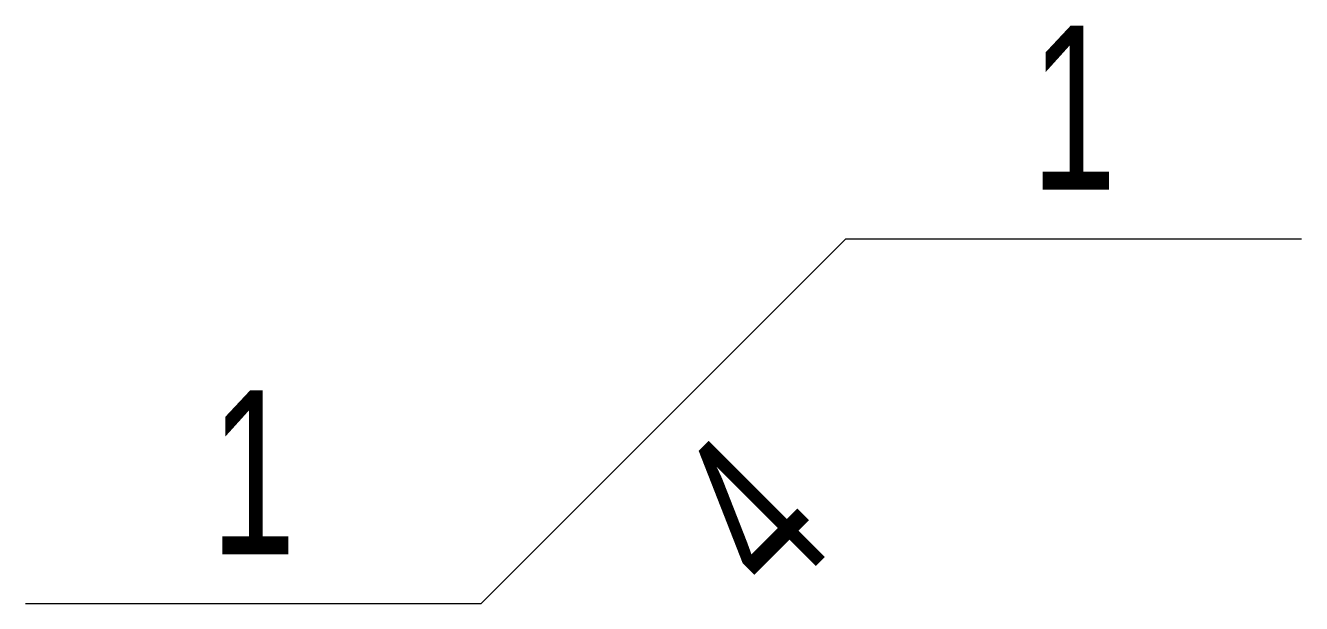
# Model space of a CAD drawing. Extents: x 3851.7 to 3865.7, y 4268.8 to 4275.2.
import ezdxf
from ezdxf.enums import TextEntityAlignment as Align

# ---------------------------------------------------------------- set-up
doc = ezdxf.new("R2010")
doc.units = 0
doc.header["$MEASUREMENT"] = 0
doc.layers.add('1', color=1, linetype='Continuous')
doc.layers.add('3', color=3, linetype='Continuous')
doc.styles.add('2', font='vn_vni.shx', dxfattribs={"width": 0.7, "height": 1.8})

msp = doc.modelspace()

# ---------------------------------------------------------------- linework, layer by layer
at = {"layer": '3'}
for p, q in [((3856.665, 4268.817), (3860.665, 4272.817)), ((3860.665, 4272.817), (3865.659, 4272.817)), ((3851.67, 4268.817), (3856.665, 4268.817))]:
    msp.add_line(p, q, dxfattribs=at)

# ---------------------------------------------------------------- texts
at = {"layer": '1', "style": '2', "width": 0.7}
for p in [(3863.162, 4272.817), (3854.167, 4268.817)]:
    msp.add_attdef('1', text='0', height=1.8, dxfattribs=at).set_placement(p, align=Align.BOTTOM_CENTER)
msp.add_attdef('4', text='00', height=1.8, rotation=45, dxfattribs=at).set_placement((3858.979, 4270.42), align=Align.TOP_CENTER)

doc.saveas('drawing.dxf')
